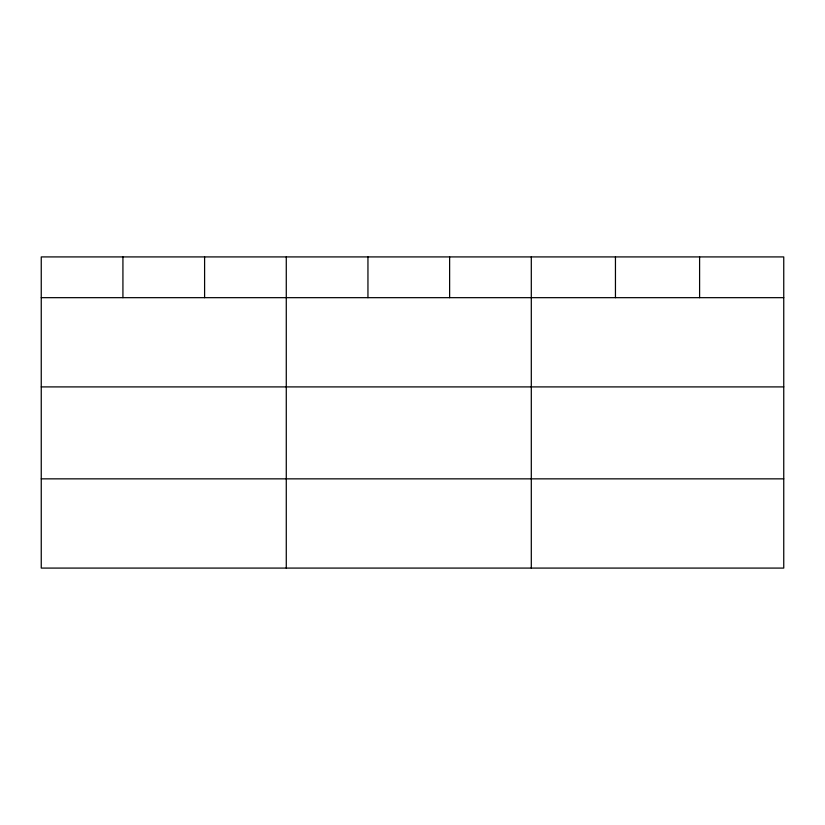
<?xml version="1.0" encoding="UTF-8"?>
<svg xmlns="http://www.w3.org/2000/svg" width="825" height="825" viewBox="0 0 825 825"><rect width="100%" height="100%" fill="white"/><g stroke="black" fill="none" stroke-linecap="round" stroke-linejoin="round"><path stroke-width="1.24" d="M783.75 386.904L783.75 256.915L41.25 256.915L41.25 568.085L783.75 568.085L783.75 386.904L41.25 386.904M41.25 297.67L783.75 297.67M41.25 478.851L783.75 478.851M699.6 256.915L699.6 297.67M615.45 256.915L615.45 297.67M531.3 256.915L531.3 568.085M449.625 256.915L449.625 297.67M367.95 256.915L367.95 297.67M286.275 256.915L286.275 568.085M204.6 256.915L204.6 297.67M122.925 256.915L122.925 297.67"/></g></svg>
